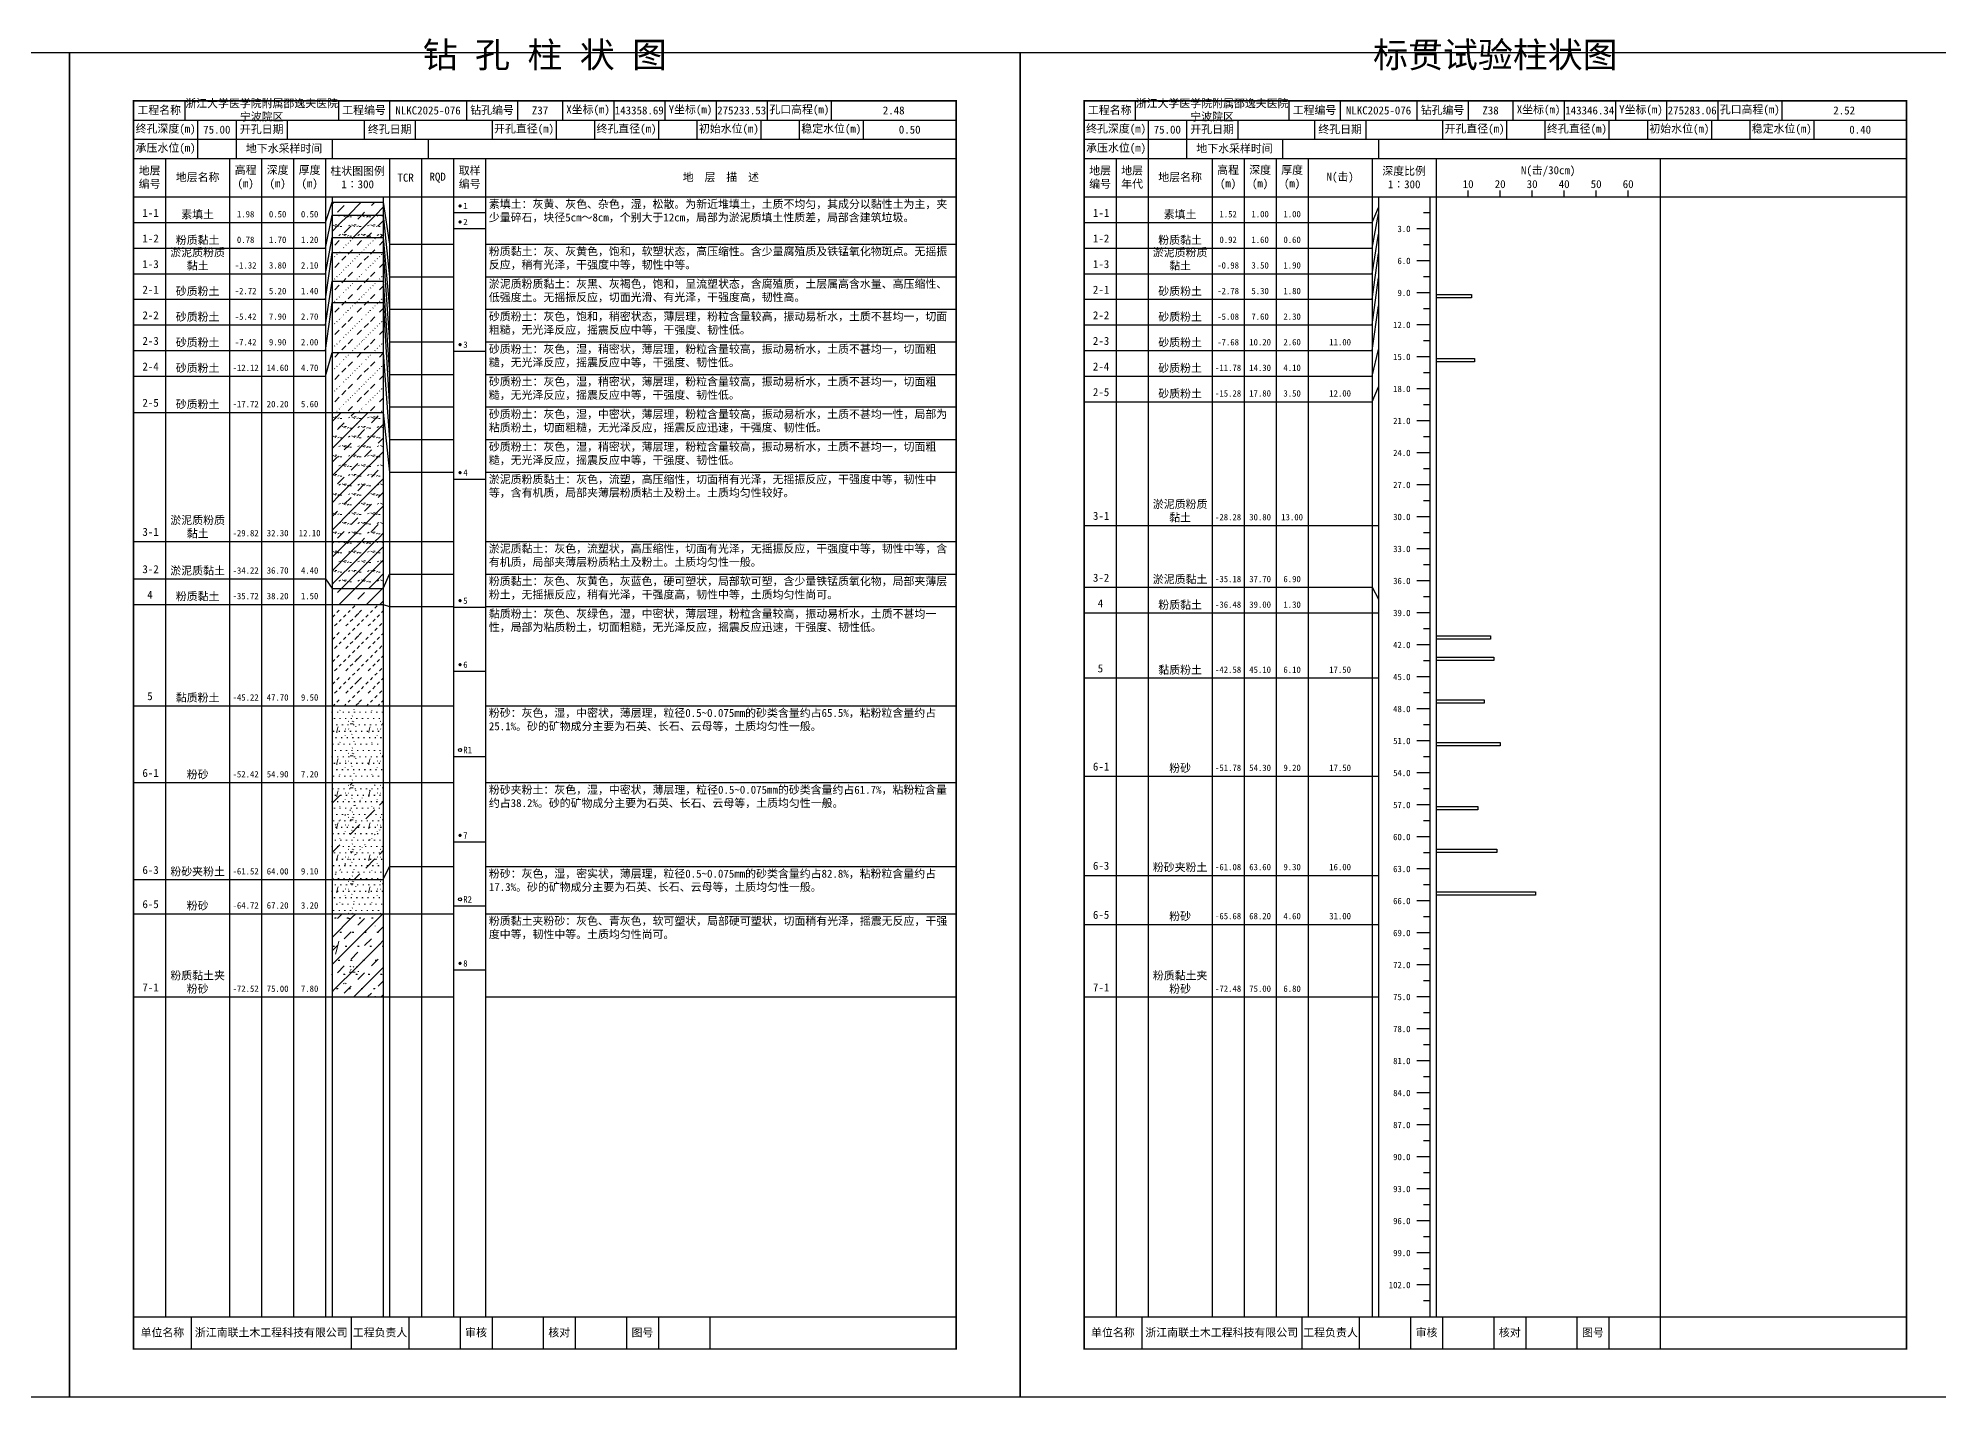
# Model space of a CAD drawing. Extents: x 297 to 65340, y 0 to 425.
# Drawn here: x 43352 to 43946, y 0 to 425 of the extents above; entities that cross this region are included whole.
import ezdxf
from ezdxf.enums import TextEntityAlignment as Align

# ---------------------------------------------------------------- set-up
doc = ezdxf.new("R2010")
doc.units = 0
doc.layers.get('0').update_dxf_attribs({"linetype": 'CONTINUOUS'})
doc.layers.add('FRAME', color=7, linetype='CONTINUOUS')
doc.layers.add('STRATUM', color=7, linetype='CONTINUOUS')
doc.layers.add('HATCH', color=7, linetype='CONTINUOUS', lineweight=13)
doc.styles.add('ST', font='')
doc.styles.get('ST').set_extended_font_data('SimSun')
pattern_1 = [(45, (0, 0), (-4.2426407, 4.2426407), [10, 0]), (45, (1.061, -3.182), (-2.12132034, 6.363961), [3, -3])]
pattern_2 = [(45, (0, 0), (-4.2426407, 4.2426407), [10, 0]), (45, (1.061, -3.182), (-2.12132034, 6.363961), [3, -3]), (26.565, (1.0741, -0.2536), (5.99982296, 5.99981224), [0.567, -12.849]), (0, (0.507, -0.2536), (0, 6), [0.567, -5.433]), (26.565, (-1.5813, 0), (5.99982296, 5.99981224), [0.567, -12.849]), (0, (-1.074, 0.2536), (0, 6), [0.567, -5.433]), (153.435, (0.5071, -0.2536), (-5.9998176, -5.36e-06), [1.134, -12.2826]), (26.565, (4.0741, 2.7464), (5.99982296, 5.99981224), [0.567, -12.849]), (0, (3.507, 2.7464), (0, 6), [0.567, -5.433]), (26.565, (1.4187, 3), (5.99982296, 5.99981224), [0.567, -12.849]), (0, (1.926, 3.2536), (0, 6), [0.567, -5.433]), (153.435, (3.5071, 2.7464), (-5.9998176, -5.36e-06), [1.134, -12.2826])]
pattern_3 = [(45.000006, (0, 0), (-7.3e-07, 6.99998237), [1.971956, -7.927535]), (45.000006, (2.813, 2.829), (-7.3e-07, 6.99998237), [1.99367, -7.905828]), (45.000006, (5.0675, 5.082), (-7.3e-07, 6.99998237), [1.813609, -8.085882]), (26.565052, (0, 3.5), (7.00000042, 7.00000017), [0.0965, -15.555976]), (36.869899, (0.7, 4.2), (6.999999835, 7.000000165), [0.197747, -34.802253]), (315.00001, (3.5, 6.976), (6.99998237, 1.2e-06), [0.033054, -9.866441]), (26.565052, (3.5, 0), (7.00000042, 7.00000017), [0.144749, -15.507727]), (26.565052, (4.2, 0.7), (7.00000042, 7.00000017), [0.10528, -15.547196]), (90.000004, (4.55, 1.05), (-7, -5e-07), [0.028767, -6.971233]), (26.565052, (4.9, 1.4), (7.00000042, 7.00000017), [0.091014, -31.213938]), (36.869899, (5.6, 2.1), (6.999999835, 7.000000165), [0.110692, -34.889308]), (45.000002, (6.3, 2.8), (-2.4e-07, 6.99998237), [0.109112, -9.790383]), (315.00001, (6.914, 3.548), (6.99998237, 1.2e-06), [0.033054, -9.866441]), (36.869898, (1.4, 4.9), (6.999999957, 7.000000043), [0.10224, -34.89776]), (53.130103, (2.1, 5.6), (13.999999763, 21.00000016), [0.134384, -34.865616]), (53.130103, (2.8, 6.3), (13.999999763, 21.00000016), [0.126246, -34.873754])]
pattern_4 = [(82.875, (-0.8346, -1.206), (0.00036925, 10.00017644), [0.08929, -80.53371]), (143.13, (-0.7336, -1.2818), (-29.99996427, 20.00005359), [0.12627, -49.87373]), (172.875, (-0.5564, -1.304), (-70.000245666, 9.99966033), [0.17857, -80.44443]), (206.565, (-0.378, -1.2147), (-9.99970493, -9.99968706), [0.19954, -22.16046]), (243.435, (-0.2887, -1.0363), (8.93e-06, -9.999696), [0.19954, -22.16146]), (255.964, (-0.1994, -0.679), (-0.00020004, -9.99950129), [0.36813, -40.86287]), (255.964, (0.1106, 0.561), (-0.00020004, -9.99950129), [1.27838, -39.95262]), (255.964, (0.179, 0.835), (-0.00020004, -9.99950129), [0.28235, -40.94865]), (216.87, (0.3694, 1.0892), (-9.99998214, -10.00001786), [0.12627, -49.87373]), (243.435, (0.2683, 1.0135), (8.93e-06, -9.999696), [0.19954, -22.16146]), (206.565, (0.548, 1.1785), (-9.99970493, -9.99968706), [0.19954, -22.16046]), (172.875, (0.725, 1.1563), (-70.000245666, 9.99966033), [0.17857, -80.44443]), (143.13, (0.826, 1.0806), (-29.99996427, 20.00005359), [0.12627, -49.87373]), (82.875, (0.815, 0.992), (0.00036925, 10.00017644), [0.08929, -80.53371]), (0, (-0.33, 0.34), (0, 10), [0.89286, -9.10714]), (0, (0.025, 0), (1, 2), [0, -1.75]), (0, (0, 0.025), (1, 2), [0, -1.75]), (0, (0, 0), (1, 2), [0, -1.75]), (0, (-0.025, 0), (1, 2), [0, -1.75]), (0, (0, -0.025), (1, 2), [0, -1.75])]

# ---------------------------------------------------------------- blocks, each defined once
blk = doc.blocks.new('SolidCircle')
at = {"const_width": 0.5}
blk.add_lwpolyline([(-0.25, 0, 1), (0.25, 0, 1)], format="xyb", close=True, dxfattribs=at)

msp = doc.modelspace()

# ---------------------------------------------------------------- hatches: boundary and pattern name
at = {"layer": 'HATCH'}
h = msp.add_hatch(dxfattribs=at)
h.set_pattern_fill('FZNT', color=256, style=0)
h.set_pattern_definition(pattern_1)
h.paths.add_polyline_path([(43460, 373.33), (43444, 373.33), (43444, 369.33), (43460, 369.33)])
h = msp.add_hatch(dxfattribs=at)
h.set_pattern_fill('YNFNT', color=256, style=0)
h.set_pattern_definition(pattern_2)
h.paths.add_polyline_path([(43460, 369.33), (43444, 369.33), (43444, 362.33), (43460, 362.33)])
h = msp.add_hatch(dxfattribs=at)
h.set_pattern_fill('SZFT', color=256, style=0)
h.set_pattern_definition(pattern_3)
h.paths.add_polyline_path([(43460, 362.33), (43444, 362.33), (43444, 357.67), (43460, 357.67)])
h = msp.add_hatch(dxfattribs=at)
h.set_pattern_fill('SZFT', color=256, style=0)
h.set_pattern_definition(pattern_3)
h.paths.add_polyline_path([(43460, 357.67), (43444, 357.67), (43444, 348.67), (43460, 348.67)])
h = msp.add_hatch(dxfattribs=at)
h.set_pattern_fill('SZFT', color=256, style=0)
h.set_pattern_definition(pattern_3)
h.paths.add_polyline_path([(43460, 348.67), (43444, 348.67), (43444, 342), (43460, 342)])
h = msp.add_hatch(dxfattribs=at)
h.set_pattern_fill('SZFT', color=256, style=0)
h.set_pattern_definition(pattern_3)
h.paths.add_polyline_path([(43460, 342), (43444, 342), (43444, 326.33), (43460, 326.33)])
h = msp.add_hatch(dxfattribs=at)
h.set_pattern_fill('SZFT', color=256, style=0)
h.set_pattern_definition(pattern_3)
h.paths.add_polyline_path([(43460, 326.33), (43444, 326.33), (43444, 307.67), (43460, 307.67)])
h = msp.add_hatch(dxfattribs=at)
h.set_pattern_fill('YNFNT', color=256, style=0)
h.set_pattern_definition(pattern_2)
h.paths.add_polyline_path([(43460, 307.67), (43444, 307.67), (43444, 267.33), (43460, 267.33)])
h = msp.add_hatch(dxfattribs=at)
h.set_pattern_fill('YNNT', color=256, style=0)
h.set_pattern_definition([(45, (0, 0), (-2.12132034, 2.12132034), [10, 0]), (26.565, (1.0741, -0.2536), (5.99982296, 5.99981224), [0.567, -12.849]), (0, (0.507, -0.2536), (0, 6), [0.567, -5.433]), (26.565, (-1.5813, 0), (5.99982296, 5.99981224), [0.567, -12.849]), (0, (-1.074, 0.2536), (0, 6), [0.567, -5.433]), (153.435, (0.5071, -0.2536), (-5.9998176, -5.36e-06), [1.134, -12.2826]), (26.565, (4.0741, 2.7464), (5.99982296, 5.99981224), [0.567, -12.849]), (0, (3.507, 2.7464), (0, 6), [0.567, -5.433]), (26.565, (1.4187, 3), (5.99982296, 5.99981224), [0.567, -12.849]), (0, (1.926, 3.2536), (0, 6), [0.567, -5.433]), (153.435, (3.5071, 2.7464), (-5.9998176, -5.36e-06), [1.134, -12.2826])])
h.paths.add_polyline_path([(43460, 267.33), (43444, 267.33), (43444, 252.67), (43460, 252.67)])
h = msp.add_hatch(dxfattribs=at)
h.set_pattern_fill('FZNT', color=256, style=0)
h.set_pattern_definition(pattern_1)
h.paths.add_polyline_path([(43460, 252.67), (43444, 252.67), (43444, 247.67), (43460, 247.67)])
h = msp.add_hatch(dxfattribs=at)
h.set_pattern_fill('NZFT', color=256, style=0)
h.set_pattern_definition([(45.000005, (0, 0), (-6e-07, 6.99998237), [0.947297, -8.952198]), (45.000005, (1.4, 1.4), (-6e-07, 6.99998237), [0.986898, -8.912597]), (45.000005, (2.8, 2.8), (-6e-07, 6.99998237), [1.060182, -8.839313]), (45.000005, (4.2, 4.2), (-6e-07, 6.99998237), [0.949178, -8.950318]), (45.000005, (5.6, 5.6), (-6e-07, 6.99998237), [1.036501, -8.862994]), (45.000005, (3.5, 0), (-6e-07, 6.99998237), [1.013348, -8.886147]), (45.000005, (4.9, 1.4), (-6e-07, 6.99998237), [1.078956, -12.120371]), (45.000005, (6.3, 2.8), (-6e-07, 6.99998237), [0.998824, -8.900671]), (45.000003, (0.7, 4.2), (-3.7e-07, 6.99998237), [1.05533, -8.844165]), (45.000003, (2.1, 5.6), (-3.7e-07, 6.99998237), [1.036501, -8.862994])])
h.paths.add_polyline_path([(43460, 247.67), (43444, 247.67), (43444, 216), (43460, 216)])
h = msp.add_hatch(dxfattribs=at)
h.set_pattern_fill('FS', color=256, style=0)
h.set_pattern_definition(pattern_4)
h.paths.add_polyline_path([(43460, 216), (43444, 216), (43444, 192), (43460, 192)])
h = msp.add_hatch(dxfattribs=at)
h.set_pattern_fill('FS', color=256, style=0)
h.set_pattern_definition(pattern_4)
h.paths.add_polyline_path([(43460, 192), (43444, 192), (43444, 161.67), (43460, 161.67)])
h = msp.add_hatch(dxfattribs=at)
h.set_pattern_fill('SZFT', color=256, scale=2.2, style=0)
h.set_pattern_definition([(45.000006, (0, 0), (-1.6e-06, 15.3999612), [4.338303, -17.440577]), (45.000006, (6.188, 6.223), (-1.6e-06, 15.3999612), [4.386074, -17.3928216]), (45.000006, (11.148, 11.181), (-1.6e-06, 15.3999612), [3.98994, -17.7889404]), (26.565052, (0, 7.7), (15.4000009, 15.4000004), [0.2123, -34.223147]), (36.869899, (1.54, 9.24), (15.39999964, 15.40000036), [0.4350434, -76.5649566]), (315.00001, (7.7, 15.347), (15.3999612, 2.7e-06), [0.072719, -21.70617]), (26.565052, (7.7, 0), (15.4000009, 15.4000004), [0.318448, -34.1169994]), (26.565052, (9.24, 1.54), (15.4000009, 15.4000004), [0.231616, -34.203831]), (90.000004, (10.01, 2.31), (-15.4, -1e-06), [0.0632874, -15.3367126]), (26.565052, (10.78, 3.08), (15.4000009, 15.4000004), [0.200231, -68.670664]), (36.869899, (12.32, 4.62), (15.39999964, 15.40000036), [0.2435224, -76.7564776]), (45.000002, (13.86, 6.16), (-5e-07, 15.3999612), [0.2400464, -21.5388426]), (315.00001, (15.211, 7.805), (15.3999612, 2.7e-06), [0.072719, -21.70617]), (36.869898, (3.08, 10.78), (15.3999999, 15.4000001), [0.224928, -76.775072]), (53.130103, (4.62, 12.32), (30.79999948, 46.20000035), [0.295645, -76.704355]), (53.130103, (6.16, 13.86), (30.79999948, 46.20000035), [0.277741, -76.722259])])
h.paths.add_polyline_path([(43460, 192), (43444, 192), (43444, 161.67), (43460, 161.67)])
h = msp.add_hatch(dxfattribs=at)
h.set_pattern_fill('FS', color=256, style=0)
h.set_pattern_definition(pattern_4)
h.paths.add_polyline_path([(43460, 161.67), (43444, 161.67), (43444, 151), (43460, 151)])
h = msp.add_hatch(dxfattribs=at)
h.set_pattern_fill('FZNT', color=256, style=0)
h.set_pattern_definition(pattern_1)
h.paths.add_polyline_path([(43460, 151), (43444, 151), (43444, 125), (43460, 125)])
h = msp.add_hatch(dxfattribs=at)
h.set_pattern_fill('FS', color=256, scale=2.2, style=0)
h.set_pattern_definition([(82.875, (-1.8361, -2.6533), (0.00081235, 22.00038817), [0.196438, -177.174162]), (143.13, (-1.614, -2.82), (-65.9999214, 44.0001179), [0.277794, -109.722206]), (172.875, (-1.224, -2.8687), (-154.00054047, 21.99925272), [0.392854, -176.977746]), (206.565, (-0.831, -2.672), (-21.9993508, -21.9993115), [0.438988, -48.753012]), (243.435, (-0.635, -2.28), (1.96e-05, -21.9993312), [0.438988, -48.755212]), (255.964, (-0.4387, -1.494), (-0.0004401, -21.9989028), [0.809886, -89.898314]), (255.964, (0.2434, 1.2344), (-0.0004401, -21.9989028), [2.812436, -87.895764]), (255.964, (0.394, 1.837), (-0.0004401, -21.9989028), [0.62117, -90.08703]), (216.87, (0.8126, 2.3963), (-21.9999607, -22.0000393), [0.277794, -109.722206]), (243.435, (0.59, 2.23), (1.96e-05, -21.9993312), [0.438988, -48.755212]), (206.565, (1.205, 2.593), (-21.9993508, -21.9993115), [0.438988, -48.753012]), (172.875, (1.595, 2.544), (-154.00054047, 21.99925272), [0.392854, -176.977746]), (143.13, (1.8173, 2.3772), (-65.9999214, 44.0001179), [0.277794, -109.722206]), (82.875, (1.793, 2.1823), (0.00081235, 22.00038817), [0.196438, -177.174162]), (0, (-0.725, 0.748), (0, 22), [1.964292, -20.035708]), (0, (0.055, 0), (2.2, 4.4), [0, -3.85]), (0, (0, 0.055), (2.2, 4.4), [0, -3.85]), (0, (0, 0), (2.2, 4.4), [0, -3.85]), (0, (-0.055, 0), (2.2, 4.4), [0, -3.85]), (0, (0, -0.055), (2.2, 4.4), [0, -3.85])])
h.paths.add_polyline_path([(43460, 151), (43444, 151), (43444, 125), (43460, 125)])

# ---------------------------------------------------------------- linework, layer by layer
at = {"layer": 'FRAME', "color": 245, "linetype": 'Continuous'}
for points in [[(43065, 0), (43362, 0), (43362, 420), (43065, 420)], [(43362, 0), (43659, 0), (43659, 420), (43362, 420)], [(43659, 0), (43956, 0), (43956, 420), (43659, 420)]]:
    msp.add_lwpolyline(points, close=True, dxfattribs=at)
at = {"layer": 'FRAME', "linetype": 'Continuous', "const_width": 0.5}
for points in [[(43382, 15), (43639, 15), (43639, 405), (43382, 405)], [(43679, 15), (43936, 15), (43936, 405), (43679, 405)]]:
    msp.add_lwpolyline(points, close=True, dxfattribs=at)
at = {"layer": 'FRAME', "color": 0, "linetype": 'Continuous'}
for points in [[(43398, 405), (43398, 399)], [(43446, 405), (43446, 399)], [(43462, 405), (43462, 399)], [(43486, 405), (43486, 399)], [(43502, 405), (43502, 399)], [(43516, 405), (43516, 399)], [(43532, 405), (43532, 399)], [(43548, 405), (43548, 399)], [(43564, 405), (43564, 399)], [(43580, 405), (43580, 399)], [(43600, 405), (43600, 399)], [(43639, 405), (43639, 399)], [(43695, 405), (43695, 399)], [(43743, 405), (43743, 399)], [(43759, 405), (43759, 399)], [(43783, 405), (43783, 399)], [(43799, 405), (43799, 399)], [(43813, 405), (43813, 399)], [(43829, 405), (43829, 399)], [(43845, 405), (43845, 399)], [(43861, 405), (43861, 399)], [(43877, 405), (43877, 399)], [(43897, 405), (43897, 399)], [(43936, 405), (43936, 399)], [(43382, 399), (43639, 399)], [(43402, 399), (43402, 393)], [(43414, 399), (43414, 393)], [(43430, 399), (43430, 393)], [(43454, 399), (43454, 393)], [(43470, 399), (43470, 393)], [(43494, 399), (43494, 393)], [(43514, 399), (43514, 393)], [(43526, 399), (43526, 393)], [(43546, 399), (43546, 393)], [(43558, 399), (43558, 393)], [(43578, 399), (43578, 393)], [(43590, 399), (43590, 393)], [(43610, 399), (43610, 393)], [(43639, 399), (43639, 393)], [(43679, 399), (43936, 399)], [(43699, 399), (43699, 393)], [(43711, 399), (43711, 393)], [(43727, 399), (43727, 393)], [(43751, 399), (43751, 393)], [(43767, 399), (43767, 393)], [(43791, 399), (43791, 393)], [(43811, 399), (43811, 393)], [(43823, 399), (43823, 393)], [(43843, 399), (43843, 393)], [(43855, 399), (43855, 393)], [(43875, 399), (43875, 393)], [(43887, 399), (43887, 393)], [(43907, 399), (43907, 393)], [(43936, 399), (43936, 393)], [(43382, 393), (43639, 393)], [(43402, 393), (43402, 387)], [(43414, 393), (43414, 387)], [(43444, 393), (43444, 387)], [(43474, 393), (43474, 387)], [(43679, 393), (43936, 393)], [(43699, 393), (43699, 387)], [(43711, 393), (43711, 387)], [(43741, 393), (43741, 387)], [(43771, 393), (43771, 387)], [(43382, 387), (43639, 387)], [(43392, 387), (43392, 25)], [(43412, 387), (43412, 25)], [(43422, 387), (43422, 25)], [(43432, 387), (43432, 25)], [(43442, 387), (43442, 25)], [(43462, 387), (43462, 25)], [(43472, 387), (43472, 25)], [(43482, 387), (43482, 25)], [(43492, 387), (43492, 25)], [(43639, 387), (43639, 25)], [(43679, 387), (43936, 387)], [(43689, 387), (43689, 25)], [(43699, 387), (43699, 25)], [(43719, 387), (43719, 25)], [(43729, 387), (43729, 25)], [(43739, 387), (43739, 25)], [(43749, 387), (43749, 25)], [(43769, 387), (43769, 25)], [(43789, 387), (43789, 25)], [(43859, 387), (43859, 25)], [(43382, 375), (43639, 375)], [(43444, 375), (43444, 25)], [(43460, 375), (43460, 25)], [(43679, 375), (43936, 375)], [(43771, 375), (43771, 25)], [(43787, 375), (43787, 25)], [(43799, 375), (43799, 377)], [(43809, 375), (43809, 377)], [(43819, 375), (43819, 377)], [(43829, 375), (43829, 377)], [(43839, 375), (43839, 377)], [(43849, 375), (43849, 377)], [(43382, 25), (43639, 25)], [(43400, 25), (43400, 15)], [(43450, 25), (43450, 15)], [(43468, 25), (43468, 15)], [(43484, 25), (43484, 15)], [(43494, 25), (43494, 15)], [(43510, 25), (43510, 15)], [(43520, 25), (43520, 15)], [(43536, 25), (43536, 15)], [(43546, 25), (43546, 15)], [(43562, 25), (43562, 15)], [(43679, 25), (43936, 25)], [(43697, 25), (43697, 15)], [(43747, 25), (43747, 15)], [(43765, 25), (43765, 15)], [(43781, 25), (43781, 15)], [(43791, 25), (43791, 15)], [(43807, 25), (43807, 15)], [(43817, 25), (43817, 15)], [(43833, 25), (43833, 15)], [(43843, 25), (43843, 15)], [(43859, 25), (43859, 15)]]:
    msp.add_lwpolyline(points, dxfattribs=at)
at = {"layer": 'STRATUM', "linetype": 'Continuous'}
for points in [[(43442, 367), (43444, 373.33), (43460, 373.33), (43462, 360.23)], [(43442, 359), (43444, 369.33), (43460, 369.33), (43462, 350.06)], [(43482, 370.17), (43492, 370.17)], [(43769, 367), (43771, 371.67)], [(43769, 359), (43771, 369.67)], [(43787, 370), (43785, 370)], [(43382, 367), (43392, 367)], [(43392, 367), (43412, 367)], [(43412, 367), (43422, 367)], [(43422, 367), (43432, 367)], [(43432, 367), (43442, 367)], [(43482, 365.17), (43492, 365.17)], [(43679, 367), (43689, 367)], [(43689, 367), (43699, 367)], [(43699, 367), (43719, 367)], [(43719, 367), (43729, 367)], [(43729, 367), (43739, 367)], [(43739, 367), (43749, 367)], [(43749, 367), (43769, 367)], [(43769, 351), (43771, 363.33)], [(43787, 365), (43783, 365)], [(43382, 359), (43392, 359)], [(43392, 359), (43412, 359)], [(43412, 359), (43422, 359)], [(43422, 359), (43432, 359)], [(43432, 359), (43442, 359)], [(43442, 351), (43444, 362.33), (43460, 362.33), (43462, 339.88)], [(43442, 343), (43444, 357.67), (43460, 357.67), (43462, 329.7)], [(43462, 360.23), (43472, 360.23)], [(43472, 360.23), (43482, 360.23)], [(43492, 360.23), (43639, 360.23)], [(43679, 359), (43689, 359)], [(43689, 359), (43699, 359)], [(43699, 359), (43719, 359)], [(43719, 359), (43729, 359)], [(43729, 359), (43739, 359)], [(43739, 359), (43749, 359)], [(43749, 359), (43769, 359)], [(43769, 343), (43771, 357.33)], [(43787, 360), (43785, 360)], [(43382, 351), (43392, 351)], [(43392, 351), (43412, 351)], [(43412, 351), (43422, 351)], [(43422, 351), (43432, 351)], [(43432, 351), (43442, 351)], [(43679, 351), (43689, 351)], [(43689, 351), (43699, 351)], [(43699, 351), (43719, 351)], [(43719, 351), (43729, 351)], [(43729, 351), (43739, 351)], [(43739, 351), (43749, 351)], [(43749, 351), (43769, 351)], [(43787, 355), (43783, 355)], [(43442, 335), (43444, 348.67), (43460, 348.67), (43462, 319.53)], [(43462, 350.06), (43472, 350.06)], [(43472, 350.06), (43482, 350.06)], [(43492, 350.06), (43639, 350.06)], [(43769, 335), (43771, 349.67)], [(43787, 345), (43783, 345)], [(43787, 350), (43785, 350)], [(43382, 343), (43392, 343)], [(43392, 343), (43412, 343)], [(43412, 343), (43422, 343)], [(43422, 343), (43432, 343)], [(43432, 343), (43442, 343)], [(43442, 327), (43444, 342), (43460, 342), (43462, 309.35)], [(43462, 339.88), (43472, 339.88)], [(43472, 339.88), (43482, 339.88)], [(43492, 339.88), (43639, 339.88)], [(43679, 343), (43689, 343)], [(43689, 343), (43699, 343)], [(43699, 343), (43719, 343)], [(43719, 343), (43729, 343)], [(43729, 343), (43739, 343)], [(43739, 343), (43749, 343)], [(43749, 343), (43769, 343)], [(43769, 327), (43771, 341)], [(43787, 340), (43785, 340)], [(43789, 344.5), (43800, 344.5), (43800, 343.5), (43789, 343.5)], [(43382, 335), (43392, 335)], [(43392, 335), (43412, 335)], [(43412, 335), (43422, 335)], [(43422, 335), (43432, 335)], [(43432, 335), (43442, 335)], [(43679, 335), (43689, 335)], [(43689, 335), (43699, 335)], [(43699, 335), (43719, 335)], [(43719, 335), (43729, 335)], [(43729, 335), (43739, 335)], [(43739, 335), (43749, 335)], [(43749, 335), (43769, 335)], [(43787, 335), (43783, 335)], [(43382, 327), (43392, 327)], [(43392, 327), (43412, 327)], [(43412, 327), (43422, 327)], [(43422, 327), (43432, 327)], [(43432, 327), (43442, 327)], [(43462, 329.7), (43472, 329.7)], [(43472, 329.7), (43482, 329.7)], [(43482, 326.83), (43492, 326.83)], [(43492, 329.7), (43639, 329.7)], [(43679, 327), (43689, 327)], [(43689, 327), (43699, 327)], [(43699, 327), (43719, 327)], [(43719, 327), (43729, 327)], [(43729, 327), (43739, 327)], [(43739, 327), (43749, 327)], [(43749, 327), (43769, 327)], [(43769, 319), (43771, 327.33)], [(43787, 330), (43785, 330)], [(43442, 319), (43444, 326.33), (43460, 326.33), (43462, 299.17)], [(43787, 325), (43783, 325)], [(43789, 324.5), (43801, 324.5), (43801, 323.5), (43789, 323.5)], [(43382, 319), (43392, 319)], [(43392, 319), (43412, 319)], [(43412, 319), (43422, 319)], [(43422, 319), (43432, 319)], [(43432, 319), (43442, 319)], [(43462, 319.53), (43472, 319.53)], [(43472, 319.53), (43482, 319.53)], [(43492, 319.53), (43639, 319.53)], [(43679, 319), (43689, 319)], [(43689, 319), (43699, 319)], [(43699, 319), (43719, 319)], [(43719, 319), (43729, 319)], [(43729, 319), (43739, 319)], [(43739, 319), (43749, 319)], [(43749, 319), (43769, 319)], [(43769, 311), (43771, 315.67)], [(43787, 315), (43783, 315)], [(43787, 320), (43785, 320)], [(43462, 309.35), (43472, 309.35)], [(43472, 309.35), (43482, 309.35)], [(43492, 309.35), (43639, 309.35)], [(43679, 311), (43689, 311)], [(43689, 311), (43699, 311)], [(43699, 311), (43719, 311)], [(43719, 311), (43729, 311)], [(43729, 311), (43739, 311)], [(43739, 311), (43749, 311)], [(43749, 311), (43769, 311)], [(43787, 310), (43785, 310)], [(43382, 307.67), (43392, 307.67)], [(43392, 307.67), (43412, 307.67)], [(43412, 307.67), (43422, 307.67)], [(43422, 307.67), (43432, 307.67)], [(43432, 307.67), (43442, 307.67)], [(43442, 307.67), (43444, 307.67), (43460, 307.67), (43462, 289)], [(43787, 305), (43783, 305)], [(43462, 299.17), (43472, 299.17)], [(43472, 299.17), (43482, 299.17)], [(43492, 299.17), (43639, 299.17)], [(43787, 300), (43785, 300)], [(43787, 295), (43783, 295)], [(43462, 289), (43472, 289)], [(43472, 289), (43482, 289)], [(43482, 286.83), (43492, 286.83)], [(43492, 289), (43639, 289)], [(43787, 290), (43785, 290)], [(43787, 285), (43783, 285)], [(43787, 280), (43785, 280)], [(43787, 275), (43783, 275)], [(43382, 267.33), (43392, 267.33)], [(43392, 267.33), (43412, 267.33)], [(43412, 267.33), (43422, 267.33)], [(43422, 267.33), (43432, 267.33)], [(43432, 267.33), (43442, 267.33)], [(43442, 267.33), (43444, 267.33), (43460, 267.33), (43462, 267.33)], [(43462, 267.33), (43472, 267.33)], [(43472, 267.33), (43482, 267.33)], [(43492, 267.33), (43639, 267.33)], [(43679, 272.33), (43689, 272.33)], [(43689, 272.33), (43699, 272.33)], [(43699, 272.33), (43719, 272.33)], [(43719, 272.33), (43729, 272.33)], [(43729, 272.33), (43739, 272.33)], [(43739, 272.33), (43749, 272.33)], [(43749, 272.33), (43769, 272.33)], [(43769, 272.33), (43771, 272.33)], [(43787, 270), (43785, 270)], [(43787, 265), (43783, 265)], [(43382, 255.67), (43392, 255.67)], [(43392, 255.67), (43412, 255.67)], [(43412, 255.67), (43422, 255.67)], [(43422, 255.67), (43432, 255.67)], [(43432, 255.67), (43442, 255.67)], [(43442, 255.67), (43444, 252.67), (43460, 252.67), (43462, 257.16)], [(43462, 257.16), (43472, 257.16)], [(43472, 257.16), (43482, 257.16)], [(43492, 257.16), (43639, 257.16)], [(43787, 260), (43785, 260)], [(43679, 253), (43689, 253)], [(43689, 253), (43699, 253)], [(43699, 253), (43719, 253)], [(43719, 253), (43729, 253)], [(43729, 253), (43739, 253)], [(43739, 253), (43749, 253)], [(43749, 253), (43769, 253)], [(43769, 253), (43771, 249.33)], [(43787, 255), (43783, 255)], [(43787, 250), (43785, 250)], [(43382, 247.67), (43392, 247.67)], [(43392, 247.67), (43412, 247.67)], [(43412, 247.67), (43422, 247.67)], [(43422, 247.67), (43432, 247.67)], [(43432, 247.67), (43442, 247.67)], [(43442, 247.67), (43444, 247.67), (43460, 247.67), (43462, 246.98)], [(43462, 246.98), (43472, 246.98)], [(43472, 246.98), (43482, 246.98)], [(43482, 246.83), (43492, 246.83)], [(43492, 246.98), (43639, 246.98)], [(43679, 245), (43689, 245)], [(43689, 245), (43699, 245)], [(43699, 245), (43719, 245)], [(43719, 245), (43729, 245)], [(43729, 245), (43739, 245)], [(43739, 245), (43749, 245)], [(43749, 245), (43769, 245)], [(43769, 245), (43771, 245)], [(43787, 245), (43783, 245)], [(43787, 240), (43785, 240)], [(43789, 237.83), (43806, 237.83), (43806, 236.83), (43789, 236.83)], [(43787, 235), (43783, 235)], [(43482, 226.83), (43492, 226.83)], [(43787, 230), (43785, 230)], [(43789, 231.17), (43807, 231.17), (43807, 230.17), (43789, 230.17)], [(43679, 224.67), (43689, 224.67)], [(43689, 224.67), (43699, 224.67)], [(43699, 224.67), (43719, 224.67)], [(43719, 224.67), (43729, 224.67)], [(43729, 224.67), (43739, 224.67)], [(43739, 224.67), (43749, 224.67)], [(43749, 224.67), (43769, 224.67)], [(43769, 224.67), (43771, 224.67)], [(43787, 225), (43783, 225)], [(43787, 220), (43785, 220)], [(43382, 216), (43392, 216)], [(43392, 216), (43412, 216)], [(43412, 216), (43422, 216)], [(43422, 216), (43432, 216)], [(43432, 216), (43442, 216)], [(43442, 216), (43444, 216), (43460, 216), (43462, 216)], [(43462, 216), (43472, 216)], [(43472, 216), (43482, 216)], [(43492, 216), (43639, 216)], [(43787, 215), (43783, 215)], [(43789, 217.83), (43804, 217.83), (43804, 216.83), (43789, 216.83)], [(43787, 210), (43785, 210)], [(43787, 205), (43783, 205)], [(43789, 204.5), (43809, 204.5), (43809, 203.5), (43789, 203.5)], [(43482, 200.17), (43492, 200.17)], [(43787, 200), (43785, 200)], [(43382, 192), (43392, 192)], [(43392, 192), (43412, 192)], [(43412, 192), (43422, 192)], [(43422, 192), (43432, 192)], [(43432, 192), (43442, 192)], [(43442, 192), (43444, 192), (43460, 192), (43462, 192)], [(43462, 192), (43472, 192)], [(43472, 192), (43482, 192)], [(43492, 192), (43639, 192)], [(43679, 194), (43689, 194)], [(43689, 194), (43699, 194)], [(43699, 194), (43719, 194)], [(43719, 194), (43729, 194)], [(43729, 194), (43739, 194)], [(43739, 194), (43749, 194)], [(43749, 194), (43769, 194)], [(43769, 194), (43771, 194)], [(43787, 195), (43783, 195)], [(43787, 185), (43783, 185)], [(43787, 190), (43785, 190)], [(43789, 184.5), (43802, 184.5), (43802, 183.5), (43789, 183.5)], [(43787, 180), (43785, 180)], [(43482, 173.5), (43492, 173.5)], [(43787, 175), (43783, 175)], [(43787, 170), (43785, 170)], [(43789, 171.17), (43808, 171.17), (43808, 170.17), (43789, 170.17)], [(43382, 161.67), (43392, 161.67)], [(43392, 161.67), (43412, 161.67)], [(43412, 161.67), (43422, 161.67)], [(43422, 161.67), (43432, 161.67)], [(43432, 161.67), (43442, 161.67)], [(43442, 161.67), (43444, 161.67), (43460, 161.67), (43462, 165.77)], [(43462, 165.77), (43472, 165.77)], [(43472, 165.77), (43482, 165.77)], [(43492, 165.77), (43639, 165.77)], [(43679, 163), (43689, 163)], [(43689, 163), (43699, 163)], [(43699, 163), (43719, 163)], [(43719, 163), (43729, 163)], [(43729, 163), (43739, 163)], [(43739, 163), (43749, 163)], [(43749, 163), (43769, 163)], [(43769, 163), (43771, 163)], [(43787, 165), (43783, 165)], [(43787, 155), (43783, 155)], [(43787, 160), (43785, 160)], [(43789, 157.83), (43820, 157.83), (43820, 156.83), (43789, 156.83)], [(43382, 151), (43392, 151)], [(43392, 151), (43412, 151)], [(43412, 151), (43422, 151)], [(43422, 151), (43432, 151)], [(43432, 151), (43442, 151)], [(43442, 151), (43444, 151), (43460, 151), (43462, 151)], [(43462, 151), (43472, 151)], [(43472, 151), (43482, 151)], [(43482, 153.5), (43492, 153.5)], [(43492, 151), (43639, 151)], [(43787, 150), (43785, 150)], [(43679, 147.67), (43689, 147.67)], [(43689, 147.67), (43699, 147.67)], [(43699, 147.67), (43719, 147.67)], [(43719, 147.67), (43729, 147.67)], [(43729, 147.67), (43739, 147.67)], [(43739, 147.67), (43749, 147.67)], [(43749, 147.67), (43769, 147.67)], [(43769, 147.67), (43771, 147.67)], [(43787, 145), (43783, 145)], [(43787, 140), (43785, 140)], [(43482, 133.5), (43492, 133.5)], [(43787, 135), (43783, 135)], [(43382, 125), (43392, 125)], [(43392, 125), (43412, 125)], [(43412, 125), (43422, 125)], [(43422, 125), (43432, 125)], [(43432, 125), (43442, 125)], [(43442, 125), (43444, 125), (43460, 125), (43462, 125)], [(43462, 125), (43472, 125)], [(43472, 125), (43482, 125)], [(43492, 125), (43639, 125)], [(43679, 125), (43689, 125)], [(43689, 125), (43699, 125)], [(43699, 125), (43719, 125)], [(43719, 125), (43729, 125)], [(43729, 125), (43739, 125)], [(43739, 125), (43749, 125)], [(43749, 125), (43769, 125)], [(43769, 125), (43771, 125)], [(43787, 125), (43783, 125)], [(43787, 130), (43785, 130)], [(43787, 120), (43785, 120)], [(43787, 115), (43783, 115)], [(43787, 110), (43785, 110)], [(43787, 105), (43783, 105)], [(43787, 100), (43785, 100)], [(43787, 95), (43783, 95)], [(43787, 90), (43785, 90)], [(43787, 85), (43783, 85)], [(43787, 80), (43785, 80)], [(43787, 75), (43783, 75)], [(43787, 70), (43785, 70)], [(43787, 65), (43783, 65)], [(43787, 60), (43785, 60)], [(43787, 55), (43783, 55)], [(43787, 50), (43785, 50)], [(43787, 45), (43783, 45)], [(43787, 40), (43785, 40)], [(43787, 35), (43783, 35)], [(43787, 30), (43785, 30)]]:
    msp.add_lwpolyline(points, dxfattribs=at)
at = {"layer": 'STRATUM'}
for centre in [(43484, 202.17), (43484, 155.5)]:
    msp.add_circle(centre, 0.5, dxfattribs=at)

# ---------------------------------------------------------------- block references
for p in [(43484, 372.17), (43484, 367.17), (43484, 328.83), (43484, 288.83), (43484, 248.83), (43484, 228.83), (43484, 175.5), (43484, 135.5)]:
    msp.add_blockref('SolidCircle', p, dxfattribs=at)

# ---------------------------------------------------------------- texts
at = {"layer": 'FRAME', "style": 'ST'}
for s, p in [('钻 孔 柱 状 图', (43510.5, 413)), ('标贯试验柱状图', (43807.5, 413))]:
    msp.add_text(s, height=8, dxfattribs=at).set_placement(p, align=Align.BOTTOM_CENTER)
for s, p in [('10', (43799, 379)), ('20', (43809, 379)), ('30', (43819, 379)), ('40', (43829, 379)), ('50', (43839, 379)), ('60', (43849, 379))]:
    msp.add_text(s, height=2.5, dxfattribs=at).set_placement(p, align=Align.MIDDLE_CENTER)
at = {"layer": 'FRAME', "char_height": 2.5, "attachment_point": 5, "style": 'ST'}
for s, insert, width in [('浙江大学医学院附属邵逸夫医院宁波院区', (43422, 402), 48), ('X坐标(m)', (43524, 402), 16), ('Y坐标(m)', (43556, 402), 16), ('孔口高程(m)', (43590, 402), 20), ('浙江大学医学院附属邵逸夫医院宁波院区', (43719, 402), 48), ('X坐标(m)', (43821, 402), 16), ('Y坐标(m)', (43853, 402), 16), ('孔口高程(m)', (43887, 402), 20), ('工程名称', (43390, 402), 16), ('工程编号', (43454, 402), 16), ('NLKC2025-076', (43474, 402), 24), ('钻孔编号', (43494, 402), 16), ('Z37', (43509, 402), 14), ('143358.69', (43540, 402), 16), ('275233.53', (43572, 402), 16), ('2.48', (43619.5, 402), 39), ('工程名称', (43687, 402), 16), ('工程编号', (43751, 402), 16), ('NLKC2025-076', (43771, 402), 24), ('钻孔编号', (43791, 402), 16), ('Z38', (43806, 402), 14), ('143346.34', (43837, 402), 16), ('275283.06', (43869, 402), 16), ('2.52', (43916.5, 402), 39), ('终孔深度(m)', (43392, 396), 20), ('75.00', (43408, 396), 12), ('开孔日期', (43422, 396), 16), ('终孔日期', (43462, 396), 16), ('开孔直径(m)', (43504, 396), 20), ('终孔直径(m)', (43536, 396), 20), ('初始水位(m)', (43568, 396), 20), ('稳定水位(m)', (43600, 396), 20), ('0.50', (43624.5, 396), 29), ('终孔深度(m)', (43689, 396), 20), ('75.00', (43705, 396), 12), ('开孔日期', (43719, 396), 16), ('终孔日期', (43759, 396), 16), ('开孔直径(m)', (43801, 396), 20), ('终孔直径(m)', (43833, 396), 20), ('初始水位(m)', (43865, 396), 20), ('稳定水位(m)', (43897, 396), 20), ('0.40', (43921.5, 396), 29), ('承压水位(m)', (43392, 390), 20), ('地下水采样时间', (43429, 390), 30), ('承压水位(m)', (43689, 390), 20), ('地下水采样时间', (43726, 390), 30), ('地层编号', (43387, 381), 10), ('地层名称', (43402, 381), 20), ('高程\\P(m)', (43417, 381), 10), ('深度\\P(m)', (43427, 381), 10), ('厚度\\P(m)', (43437, 381), 10), ('柱状图图例\\P1∶300', (43452, 381), 20), ('TCR', (43467, 381), 10), ('RQD', (43477, 381), 10), ('取样编号', (43487, 381), 10), ('地  层  描  述', (43565.5, 381), 147), ('地层编号', (43684, 381), 10), ('地层年代', (43694, 381), 10), ('地层名称', (43709, 381), 20), ('高程\\P(m)', (43724, 381), 10), ('深度\\P(m)', (43734, 381), 10), ('厚度\\P(m)', (43744, 381), 10), ('N(击)', (43759, 381), 20), ('深度比例\\P1∶300', (43779, 381), 20), ('N(击/30cm)', (43824, 383), 70), ('单位名称', (43391, 20), 18), ('浙江南联土木工程科技有限公司', (43425, 20), 50), ('工程负责人', (43459, 20), 18), ('审核', (43489, 20), 10), ('核对', (43515, 20), 10), ('图号', (43541, 20), 10), ('单位名称', (43688, 20), 18), ('浙江南联土木工程科技有限公司', (43722, 20), 50), ('工程负责人', (43756, 20), 18), ('审核', (43786, 20), 10), ('核对', (43812, 20), 10), ('图号', (43838, 20), 10)]:
    msp.add_mtext(s, dxfattribs=dict(at, insert=insert, width=width))
at = {"layer": 'STRATUM', "style": 'ST'}
for s, height, p in [('1-1', 2.5, (43384.75, 370)), ('1', 2, (43485, 372.17)), ('1-1', 2.5, (43681.75, 370)), ('1-2', 2.5, (43384.75, 362)), ('2', 2, (43485, 367.17)), ('1-2', 2.5, (43681.75, 362)), ('1-3', 2.5, (43384.75, 354)), ('1-3', 2.5, (43681.75, 354)), ('2-1', 2.5, (43384.75, 346)), ('2-1', 2.5, (43681.75, 346)), ('2-2', 2.5, (43384.75, 338)), ('2-2', 2.5, (43681.75, 338)), ('2-3', 2.5, (43384.75, 330)), ('3', 2, (43485, 328.83)), ('2-3', 2.5, (43681.75, 330)), ('2-4', 2.5, (43384.75, 322)), ('2-4', 2.5, (43681.75, 322)), ('2-5', 2.5, (43681.75, 314)), ('2-5', 2.5, (43384.75, 310.67)), ('4', 2, (43485, 288.83)), ('3-1', 2.5, (43681.75, 275.33)), ('3-1', 2.5, (43384.75, 270.33)), ('3-2', 2.5, (43384.75, 258.67)), ('3-2', 2.5, (43681.75, 256)), ('4', 2.5, (43386.25, 250.67)), ('5', 2, (43485, 248.83)), ('4', 2.5, (43683.25, 248)), ('6', 2, (43485, 228.83)), ('5', 2.5, (43683.25, 227.67)), ('5', 2.5, (43386.25, 219)), ('R1', 2, (43485, 202.17)), ('6-1', 2.5, (43384.75, 195)), ('6-1', 2.5, (43681.75, 197)), ('7', 2, (43485, 175.5)), ('6-3', 2.5, (43681.75, 166)), ('6-3', 2.5, (43384.75, 164.67)), ('6-5', 2.5, (43384.75, 154)), ('R2', 2, (43485, 155.5)), ('6-5', 2.5, (43681.75, 150.67)), ('8', 2, (43485, 135.5)), ('7-1', 2.5, (43384.75, 128)), ('7-1', 2.5, (43681.75, 128))]:
    msp.add_text(s, height=height, dxfattribs=at).set_placement(p, align=Align.MIDDLE_LEFT)
for s, p in [('1.98', (43417, 368)), ('0.50', (43427, 368)), ('0.50', (43437, 368)), ('1.52', (43724, 368)), ('1.00', (43734, 368)), ('1.00', (43744, 368)), ('0.78', (43417, 360)), ('1.70', (43427, 360)), ('1.20', (43437, 360)), ('0.92', (43724, 360)), ('1.60', (43734, 360)), ('0.60', (43744, 360)), ('-1.32', (43417, 352)), ('3.80', (43427, 352)), ('2.10', (43437, 352)), ('-0.98', (43724, 352)), ('3.50', (43734, 352)), ('1.90', (43744, 352)), ('-2.72', (43417, 344)), ('5.20', (43427, 344)), ('1.40', (43437, 344)), ('-2.78', (43724, 344)), ('5.30', (43734, 344)), ('1.80', (43744, 344)), ('-5.42', (43417, 336)), ('7.90', (43427, 336)), ('2.70', (43437, 336)), ('-5.08', (43724, 336)), ('7.60', (43734, 336)), ('2.30', (43744, 336)), ('-7.42', (43417, 328)), ('9.90', (43427, 328)), ('2.00', (43437, 328)), ('-7.68', (43724, 328)), ('10.20', (43734, 328)), ('2.60', (43744, 328)), ('11.00', (43759, 328)), ('-12.12', (43417, 320)), ('14.60', (43427, 320)), ('4.70', (43437, 320)), ('-11.78', (43724, 320)), ('14.30', (43734, 320)), ('4.10', (43744, 320)), ('-17.72', (43417, 308.67)), ('20.20', (43427, 308.67)), ('5.60', (43437, 308.67)), ('-15.28', (43724, 312)), ('17.80', (43734, 312)), ('3.50', (43744, 312)), ('12.00', (43759, 312)), ('-28.28', (43724, 273.33)), ('30.80', (43734, 273.33)), ('13.00', (43744, 273.33)), ('-29.82', (43417, 268.33)), ('32.30', (43427, 268.33)), ('12.10', (43437, 268.33)), ('-34.22', (43417, 256.67)), ('36.70', (43427, 256.67)), ('4.40', (43437, 256.67)), ('-35.18', (43724, 254)), ('37.70', (43734, 254)), ('6.90', (43744, 254)), ('-35.72', (43417, 248.67)), ('38.20', (43427, 248.67)), ('1.50', (43437, 248.67)), ('-36.48', (43724, 246)), ('39.00', (43734, 246)), ('1.30', (43744, 246)), ('-42.58', (43724, 225.67)), ('45.10', (43734, 225.67)), ('6.10', (43744, 225.67)), ('17.50', (43759, 225.67)), ('-45.22', (43417, 217)), ('47.70', (43427, 217)), ('9.50', (43437, 217)), ('-51.78', (43724, 195)), ('54.30', (43734, 195)), ('9.20', (43744, 195)), ('17.50', (43759, 195)), ('-52.42', (43417, 193)), ('54.90', (43427, 193)), ('7.20', (43437, 193)), ('-61.08', (43724, 164)), ('63.60', (43734, 164)), ('9.30', (43744, 164)), ('16.00', (43759, 164)), ('-61.52', (43417, 162.67)), ('64.00', (43427, 162.67)), ('9.10', (43437, 162.67)), ('-64.72', (43417, 152)), ('67.20', (43427, 152)), ('3.20', (43437, 152)), ('-65.68', (43724, 148.67)), ('68.20', (43734, 148.67)), ('4.60', (43744, 148.67)), ('31.00', (43759, 148.67)), ('-72.52', (43417, 126)), ('75.00', (43427, 126)), ('7.80', (43437, 126)), ('-72.48', (43724, 126)), ('75.00', (43734, 126)), ('6.80', (43744, 126))]:
    msp.add_text(s, height=2, dxfattribs=at).set_placement(p, align=Align.BOTTOM_CENTER)
for s, p in [('3.0', (43781, 365)), ('6.0', (43781, 355)), ('9.0', (43781, 345)), ('12.0', (43781, 335)), ('15.0', (43781, 325)), ('18.0', (43781, 315)), ('21.0', (43781, 305)), ('24.0', (43781, 295)), ('27.0', (43781, 285)), ('30.0', (43781, 275)), ('33.0', (43781, 265)), ('36.0', (43781, 255)), ('39.0', (43781, 245)), ('42.0', (43781, 235)), ('45.0', (43781, 225)), ('48.0', (43781, 215)), ('51.0', (43781, 205)), ('54.0', (43781, 195)), ('57.0', (43781, 185)), ('60.0', (43781, 175)), ('63.0', (43781, 165)), ('66.0', (43781, 155)), ('69.0', (43781, 145)), ('72.0', (43781, 135)), ('75.0', (43781, 125)), ('78.0', (43781, 115)), ('81.0', (43781, 105)), ('84.0', (43781, 95)), ('87.0', (43781, 85)), ('90.0', (43781, 75)), ('93.0', (43781, 65)), ('96.0', (43781, 55)), ('99.0', (43781, 45)), ('102.0', (43781, 35))]:
    msp.add_text(s, height=2, dxfattribs=at).set_placement(p, align=Align.MIDDLE_RIGHT)
at = {"layer": 'STRATUM', "char_height": 2.5, "style": 'ST'}
for s, insert, width, attachment_point in [('素填土：灰黄、灰色、杂色，湿，松散。为新近堆填土，土质不均匀，其成分以黏性土为主，夹少量碎石，块径5cm～8cm，个别大于12cm，局部为淤泥质填土性质差，局部含建筑垃圾。', (43493, 374), 146, 1), ('素填土', (43402, 368), 20, 8), ('素填土', (43709, 368), 20, 8), ('粉质黏土', (43402, 360), 20, 8), ('粉质黏土', (43709, 360), 20, 8), ('淤泥质粉质黏土', (43402, 352), 20, 8), ('粉质黏土：灰、灰黄色，饱和，软塑状态，高压缩性。含少量腐殖质及铁锰氧化物斑点。无摇振反应，稍有光泽，干强度中等，韧性中等。', (43493, 359.23), 146, 1), ('淤泥质粉质黏土', (43709, 352), 20, 8), ('砂质粉土', (43402, 344), 20, 8), ('淤泥质粉质黏土：灰黑、灰褐色，饱和，呈流塑状态，含腐殖质，土层属高含水量、高压缩性、低强度土。无摇振反应，切面光滑、有光泽，干强度高，韧性高。', (43493, 349.06), 146, 1), ('砂质粉土', (43709, 344), 20, 8), ('砂质粉土', (43402, 336), 20, 8), ('砂质粉土：灰色，饱和，稍密状态，薄层理，粉粒含量较高，振动易析水，土质不甚均一，切面粗糙，无光泽反应，摇震反应中等，干强度、韧性低。', (43493, 338.88), 146, 1), ('砂质粉土', (43709, 336), 20, 8), ('砂质粉土', (43402, 328), 20, 8), ('砂质粉土：灰色，湿，稍密状，薄层理，粉粒含量较高，振动易析水，土质不甚均一，切面粗糙，无光泽反应，摇震反应中等，干强度、韧性低。', (43493, 328.7), 146, 1), ('砂质粉土', (43709, 328), 20, 8), ('砂质粉土', (43402, 320), 20, 8), ('砂质粉土', (43709, 320), 20, 8), ('砂质粉土：灰色，湿，稍密状，薄层理，粉粒含量较高，振动易析水，土质不甚均一，切面粗糙，无光泽反应，摇震反应中等，干强度、韧性低。', (43493, 318.53), 146, 1), ('砂质粉土', (43709, 312), 20, 8), ('砂质粉土', (43402, 308.67), 20, 8), ('砂质粉土：灰色，湿，中密状，薄层理，粉粒含量较高，振动易析水，土质不甚均一性，局部为粘质粉土，切面粗糙，无光泽反应，摇震反应迅速，干强度、韧性低。', (43493, 308.35), 146, 1), ('砂质粉土：灰色，湿，稍密状，薄层理，粉粒含量较高，振动易析水，土质不甚均一，切面粗糙，无光泽反应，摇震反应中等，干强度、韧性低。', (43493, 298.17), 146, 1), ('淤泥质粉质黏土：灰色，流塑，高压缩性，切面稍有光泽，无摇振反应，干强度中等，韧性中等，含有机质，局部夹薄层粉质粘土及粉土。土质均匀性较好。', (43493, 288), 146, 1), ('淤泥质粉质黏土', (43709, 273.33), 20, 8), ('淤泥质粉质黏土', (43402, 268.33), 20, 8), ('淤泥质黏土：灰色，流塑状，高压缩性，切面有光泽，无摇振反应，干强度中等，韧性中等，含有机质，局部夹薄层粉质粘土及粉土。土质均匀性一般。', (43493, 266.33), 146, 1), ('淤泥质黏土', (43402, 256.67), 20, 8), ('粉质黏土：灰色、灰黄色，灰蓝色，硬可塑状，局部软可塑，含少量铁锰质氧化物，局部夹薄层粉土，无摇振反应，稍有光泽，干强度高，韧性中等，土质均匀性尚可。', (43493, 256.16), 146, 1), ('淤泥质黏土', (43709, 254), 20, 8), ('粉质黏土', (43402, 248.67), 20, 8), ('黏质粉土：灰色、灰绿色，湿，中密状，薄层理，粉粒含量较高，振动易析水，土质不甚均一性，局部为粘质粉土，切面粗糙，无光泽反应，摇震反应迅速，干强度、韧性低。', (43493, 245.98), 146, 1), ('粉质黏土', (43709, 246), 20, 8), ('黏质粉土', (43709, 225.67), 20, 8), ('黏质粉土', (43402, 217), 20, 8), ('粉砂：灰色，湿，中密状，薄层理，粒径0.5~0.075mm的砂类含量约占65.5%，粘粉粒含量约占25.1%。砂的矿物成分主要为石英、长石、云母等，土质均匀性一般。', (43493, 215), 146, 1), ('粉砂', (43402, 193), 20, 8), ('粉砂', (43709, 195), 20, 8), ('粉砂夹粉土：灰色，湿，中密状，薄层理，粒径0.5~0.075mm的砂类含量约占61.7%，粘粉粒含量约占38.2%。砂的矿物成分主要为石英、长石、云母等，土质均匀性一般。', (43493, 191), 146, 1), ('粉砂夹粉土', (43709, 164), 20, 8), ('粉砂夹粉土', (43402, 162.67), 20, 8), ('粉砂：灰色，湿，密实状，薄层理，粒径0.5~0.075mm的砂类含量约占82.8%，粘粉粒含量约占17.3%。砂的矿物成分主要为石英、长石、云母等，土质均匀性一般。', (43493, 164.77), 146, 1), ('粉砂', (43402, 152), 20, 8), ('粉质黏土夹粉砂：灰色、青灰色，软可塑状，局部硬可塑状，切面稍有光泽，摇震无反应，干强度中等，韧性中等。土质均匀性尚可。', (43493, 150), 146, 1), ('粉砂', (43709, 148.67), 20, 8), ('粉质黏土夹粉砂', (43402, 126), 20, 8), ('粉质黏土夹粉砂', (43709, 126), 20, 8)]:
    msp.add_mtext(s, dxfattribs=dict(at, insert=insert, width=width, attachment_point=attachment_point))

doc.saveas('drawing.dxf')
